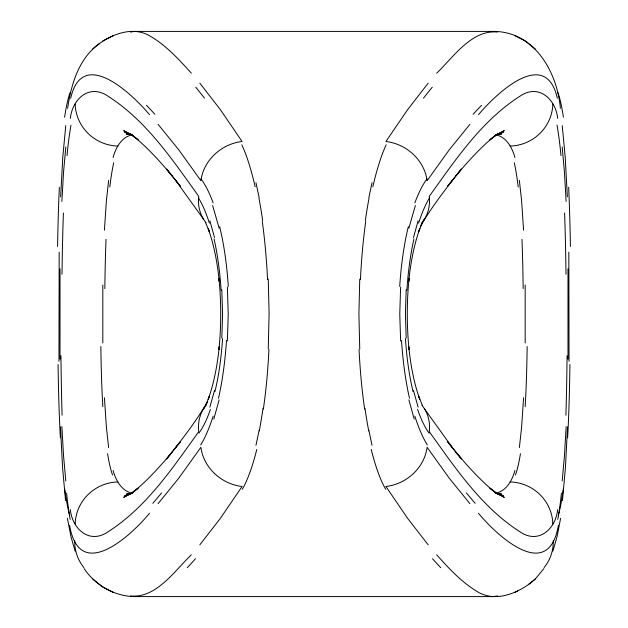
<?xml version="1.0" encoding="UTF-8"?>
<svg xmlns="http://www.w3.org/2000/svg" width="628" height="628" viewBox="0 0 628 628"><rect width="100%" height="100%" fill="white"/><g stroke="black" fill="none" stroke-linecap="round" stroke-linejoin="round"><path stroke-width="0.94" d="M102.819 285.002L102.819 342.998M525.181 342.998L525.181 285.002M569.039 361.336L568.835 252.15M60.013 268.8L60.013 359.2M567.987 359.2L567.987 268.8M59.165 252.15L58.961 361.336M567.524 426.954L565.435 467.648L562.445 500.579M60.641 196.799L62.8 156.953L65.775 125.624M268.25 348.933L269.098 314L268.25 279.067M359.75 279.067L358.902 314L359.75 348.933M61.866 201.407L63.554 172.127L65.807 147.015M566.134 426.593L564.446 455.873L562.193 480.985M104.421 230.225L106.415 200.505L108.636 180.409M523.579 397.775L521.585 427.495L519.364 447.591M221.817 338.115L222.579 314L221.817 289.885M227.375 340.996L228.231 314L227.375 287.004M400.625 287.004L399.769 314L400.625 340.996M406.183 289.885L405.421 314L406.183 338.115M560.6 518.359L557.052 536.595L552.883 551.149M67.604 108.33C71.2 84.348 78.743 58.357 99.444 43.575M259.129 430.384L255.957 445.307M368.871 197.616L372.043 182.693M214.509 390.483L209.901 407.117M219.133 399.848L213.795 419.057M408.867 228.152L415.383 205.482M413.491 237.517L418.099 220.883M558.418 525.33C548.55 582.894 498.106 536.877 478.465 513.288M70.32 118.394C72.385 98.714 89.686 83.336 108.22 96.327C146.583 120.859 172.676 160.054 198.77 196.391A42.994 37.837 -33.4 0 0 206.078 222.775M557.68 509.606C555.615 529.286 538.314 544.664 519.78 531.673C481.417 507.141 455.324 467.946 429.23 431.609A42.994 37.837 -33.4 0 0 421.922 405.225M70.642 98.361C82.394 46.158 132.194 94.059 149.535 114.712M113.079 157.518C115.725 147.855 121.612 136.661 132.453 134.8M514.921 470.482C512.275 480.145 506.388 491.339 495.547 493.2M205.725 404.997L209.509 396.009L208.182 399.384C214.289 382.397 217.406 364.491 219.274 346.585L218.976 349.451C221.284 325.893 221.284 302.107 218.976 278.549L219.274 281.415C217.406 263.509 214.289 245.603 208.182 228.616L209.509 231.991L205.725 223.003M422.275 223.003L418.491 231.991L419.818 228.616C413.711 245.603 410.594 263.509 408.726 281.415L409.024 278.549C406.716 302.107 406.716 325.893 409.024 349.451L408.726 346.585C410.594 364.491 413.711 382.397 419.818 399.384L418.491 396.009L422.275 404.997M203.488 409.283L207.656 401.52C195.842 421.89 181.209 440.526 166.608 458.95L180.322 441.829L175.526 447.795M424.512 218.717L420.344 226.48C432.158 206.11 446.791 187.474 461.392 169.05L447.678 186.171L452.474 180.205M543.911 568.568L535.409 578.89L528.556 584.425M428.186 83.147L407.643 109.633L385.914 141.512A42.994 37.813 33.6 0 1 427.095 180.715L449.091 150.013L469.877 124.375M199.814 544.853L220.357 518.367L242.086 486.488A42.994 37.813 33.6 0 1 200.905 447.285L178.909 477.986L158.123 503.625M172.017 452.207C159.606 467.091 146.481 481.535 131.323 493.687L138.136 488.168L130.703 493.451L123.661 497.352L131.299 493.42L124.65 495.759L129.933 494.244M455.983 175.793C468.394 160.909 481.519 146.465 496.677 134.314L489.864 139.832L497.298 134.549L504.339 130.648L496.701 134.58L503.35 132.241L498.067 133.756M436.68 73.178C453.11 57.541 471.714 29.383 497.486 32.075M191.32 554.822C174.89 570.46 156.286 598.617 130.514 595.925M478.465 114.712C495.806 94.059 545.606 46.158 557.358 98.361M149.535 513.288C129.894 536.877 79.45 582.894 69.582 525.33M191.32 73.178C178.76 59.213 165.768 44.957 149.26 35.592C130.585 25.057 106.925 36.079 92.591 49.11M535.409 578.89C520.738 592.322 495.924 603.453 477.154 591.521C461.423 582.062 448.824 568.379 436.68 554.822M113.503 35.443L102.568 41.04M514.497 592.557L517.755 590.893M130.514 32.075L134.502 31.408L493.498 31.408C534.357 31.455 557.232 71.977 560.396 108.33M497.486 595.925L493.498 596.592L134.502 596.592C114.28 596.27 95.33 585.194 84.089 568.568M497.235 134.337L501.756 133.905L497.243 134.227M130.765 493.663L126.244 494.095L131.071 493.639M130.765 134.337L126.244 133.905L130.757 134.227M126.244 133.905L130.93 134.329M497.235 493.663L501.756 494.095L496.929 493.639M495.547 134.8C506.388 136.661 512.275 147.855 514.921 157.518M132.453 493.2C121.612 491.339 115.725 480.145 113.079 470.482M129.933 133.756L124.65 132.241L131.299 134.58L123.661 130.648L130.703 134.549L138.136 139.832L131.323 134.314C149.911 149.291 165.572 167.503 180.322 186.171L166.608 169.05L172.017 175.793M498.067 494.244L503.35 495.759L496.701 493.42L504.339 497.352L497.298 493.451L489.864 488.168L496.677 493.687C478.089 478.709 462.428 460.497 447.678 441.829L461.392 458.95L455.983 452.207M113.503 592.557L102.568 586.96L92.591 578.89M514.497 35.443L525.432 41.04L535.409 49.11M158.123 124.375L178.909 150.013L200.905 180.715A42.994 37.813 -33.6 0 1 242.086 141.512L220.357 109.633L199.814 83.147M469.877 503.625L449.091 477.986L427.095 447.285A42.994 37.813 -33.6 0 1 385.914 486.488L407.643 518.367L428.186 544.853M452.474 447.795L424.379 408.655M175.526 180.205L203.621 219.345M557.68 118.394C555.615 98.714 538.314 83.336 519.78 96.327C481.417 120.859 455.324 160.054 429.23 196.391A42.994 37.837 33.4 0 1 421.922 222.775M70.32 509.606C72.385 529.286 89.686 544.664 108.22 531.673C146.583 507.141 172.676 467.946 198.77 431.609A42.994 37.837 33.4 0 1 206.078 405.225M212.617 205.482L219.133 228.152M418.099 407.117L413.491 390.483M414.205 419.057L408.867 399.848M209.901 220.883L214.509 237.517M75.117 551.149L70.948 536.595L67.4 518.359M372.043 445.307L368.871 430.384M255.957 182.693L259.129 197.616M519.364 180.409L521.585 200.505L523.579 230.225M108.636 447.591L106.415 427.495L104.421 397.775M562.225 125.624L565.2 156.953L567.359 196.799M65.555 500.579L62.565 467.648L60.476 426.954M562.193 147.015L564.446 172.127L566.134 201.407M65.807 480.985L63.554 455.873L61.866 426.593M423.523 98.125A1451.033 184.334 -69.8 0 1 432.245 87.237M372.844 186.759A196.87 41.927 -88.3 0 1 386.165 144.817M553.268 540.724A42.994 41.715 28 0 1 544.115 567.547M475.192 503.295A1433.112 188.039 69.2 0 1 466.423 492.972M427.315 444.977A157.699 42.798 87.8 0 1 414.857 416.16M385.702 489.275A196.87 43.984 89.3 0 1 371.219 449.444M440.754 567.704A1451.033 188.306 70.3 0 1 432.511 558.716M365.355 220.664A184.177 42.429 -89.6 0 1 369.036 198.189M360.433 279.633A189.075 44.345 -89.8 0 1 365.7 221.503M364.64 409.118A189.075 45.703 90 0 1 359.051 349.513M368.73 430.894A184.177 42.853 89.7 0 1 364.978 408.302M414.849 202.899A158.123 44.447 -88.8 0 1 426.938 178.933M473.143 114.28A1433.112 190.991 -69.5 0 1 481.55 105.316M557.939 92.646A240.077 30.851 -86.4 0 1 563.402 117.24M568.662 187.262A234.786 19.594 -89.4 0 1 570.42 246.427M567.068 355.684A234.385 15.394 89.9 0 1 565.914 415.202M561.416 493.215A240.21 28.48 87.5 0 1 557.797 519.411M409.487 398.246A143.208 42.186 89.6 0 1 401.512 340.392M399.706 286.384A143.208 43.944 -89.9 0 1 408.31 226.716M195.755 87.237A1451.033 184.334 69.8 0 1 204.477 98.125M241.835 144.817A196.87 41.927 88.3 0 1 255.156 186.759M83.885 567.547A42.994 41.715 -28 0 1 74.732 540.724M161.577 492.972A1433.112 188.039 -69.2 0 1 152.808 503.295M213.143 416.16A157.699 42.798 -87.8 0 1 200.685 444.977M256.781 449.444A196.87 43.984 -89.3 0 1 242.298 489.275M195.489 558.716A1451.033 188.306 -70.3 0 1 187.246 567.704M258.964 198.189A184.177 42.429 89.6 0 1 262.645 220.664M262.3 221.503A189.075 44.345 89.8 0 1 267.567 279.633M268.949 349.513A189.075 45.703 -90 0 1 263.36 409.118M263.022 408.302A184.177 42.853 -89.7 0 1 259.27 430.894M201.062 178.933A158.123 44.447 88.8 0 1 213.151 202.899M146.45 105.316A1433.112 190.991 69.5 0 1 154.857 114.28M64.598 117.24A240.077 30.851 86.4 0 1 70.061 92.646M57.58 246.427A234.786 19.594 89.4 0 1 59.338 187.262M62.086 415.202A234.385 15.394 -89.9 0 1 60.932 355.684M70.203 519.411A240.21 28.48 -87.5 0 1 66.584 493.215M226.488 340.392A143.208 42.186 -89.6 0 1 218.513 398.246M219.69 226.716A143.208 43.944 89.9 0 1 228.294 286.384M75.172 523.933A42.994 41.707 -28.2 0 1 117.868 481.943M69.747 515.368A222.194 28.103 -87 0 1 64.7 488.867M60.367 437.795A216.621 19.178 -89.4 0 1 58.082 364.46M62.007 274.248A216.621 15.37 89.9 0 1 63.412 212.955M67.008 155.571A222.194 25.952 87.9 0 1 70.988 125.184M117.868 146.057A42.994 41.707 28.2 0 1 75.172 104.067M112.53 474.964A174.874 27.506 -86.3 0 1 107.561 453.683M102.835 406.661A174.584 18.683 -89.4 0 1 100.857 346.53M104.837 288.637A174.584 14.797 89.9 0 1 106.03 239.307M109.798 187.011A174.874 25.426 87.4 0 1 113.723 162.762M198.597 198.173A139.126 37.743 88.1 0 1 209.391 223.121M214.03 238.797A126.503 36.871 89.6 0 1 221.127 290.364M222.548 338.618A126.503 38.261 -89.9 0 1 214.941 391.637M210.411 409.401A139.126 39.117 -89 0 1 198.911 433.147M510.132 481.943A42.994 41.707 28.2 0 1 552.828 523.933M563.3 488.867A222.194 28.103 87 0 1 558.253 515.368M569.918 364.46A216.621 19.178 89.4 0 1 567.634 437.795M564.588 212.955A216.621 15.37 -89.9 0 1 565.993 274.248M557.012 125.184A222.194 25.952 -87.9 0 1 560.992 155.571M552.828 104.067A42.994 41.707 -28.2 0 1 510.132 146.057M520.439 453.683A174.874 27.506 86.3 0 1 515.47 474.964M527.143 346.53A174.584 18.683 89.4 0 1 525.165 406.661M521.97 239.307A174.584 14.797 -89.9 0 1 523.163 288.637M514.277 162.762A174.874 25.426 -87.4 0 1 518.202 187.011M418.609 223.121A139.126 37.743 -88.1 0 1 429.403 198.173M406.873 290.364A126.503 36.871 -89.6 0 1 413.97 238.797M413.059 391.637A126.503 38.261 89.9 0 1 405.453 338.618M429.089 433.147A139.126 39.117 89 0 1 417.589 409.401"/></g></svg>
